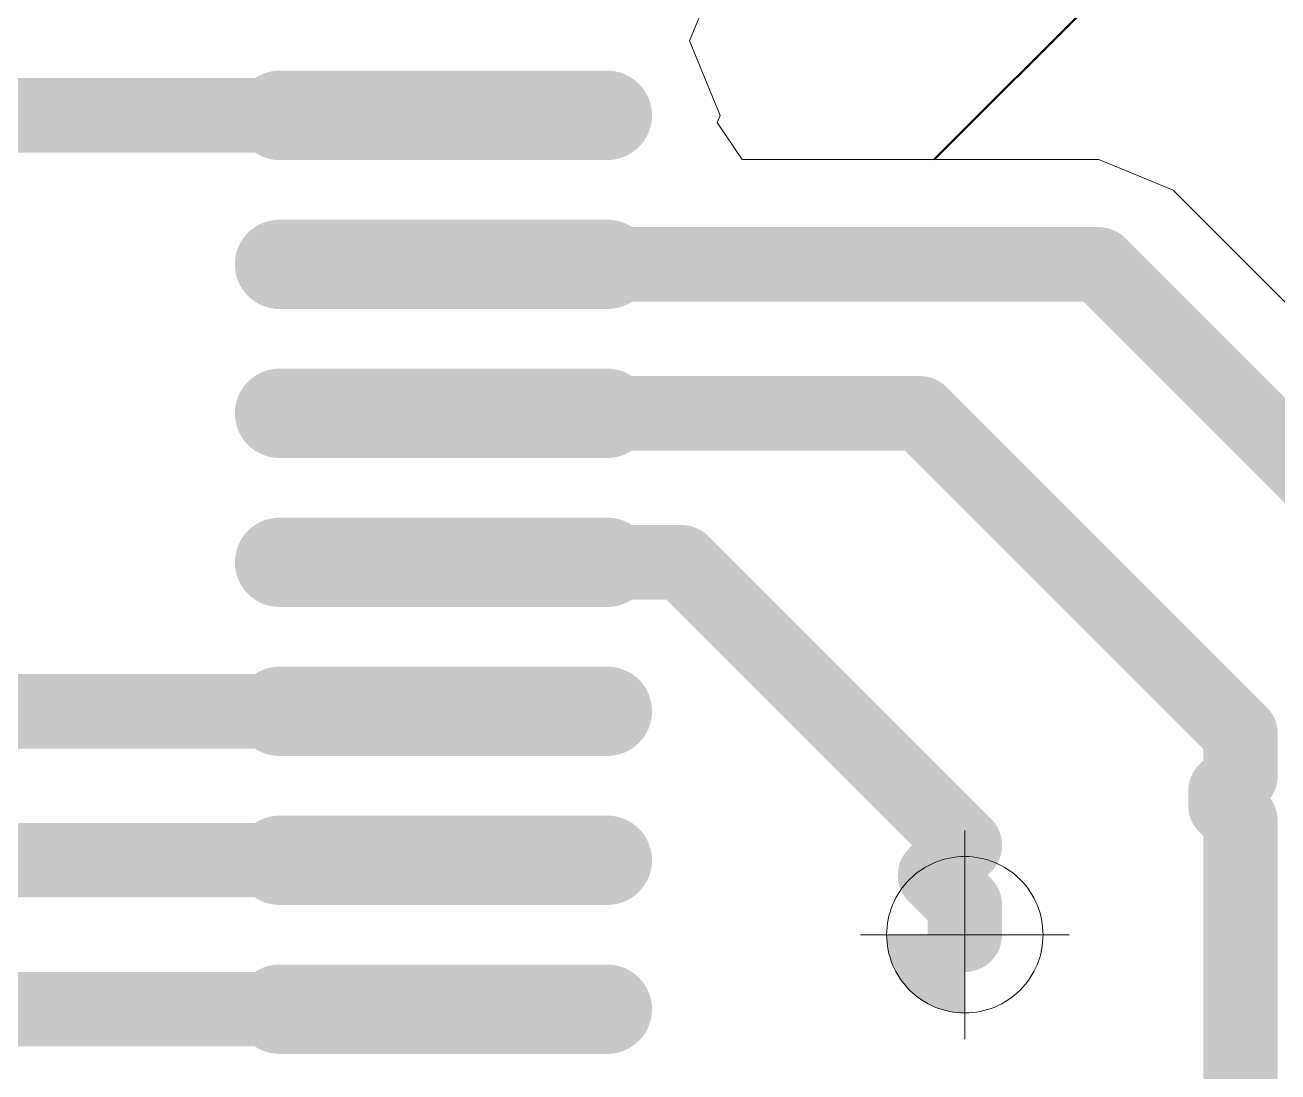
# Paper-space layout 'Layout1' of a CAD drawing. Header units: millimetres. Extents: x 0 to 841, y 0 to 594.
# Drawn here: x 194.05 to 202.46, y 452.94 to 459.97 of the extents above; entities that cross this region are included whole.
import ezdxf

# ---------------------------------------------------------------- set-up
doc = ezdxf.new("R2010")
doc.units = ezdxf.units.MM
doc.layers.get('0').update_dxf_attribs({"lineweight": 50})
for name, color, linetype in [('PDF _Геометрия', 7, 'Continuous'), ('PDF _Сплошная заливка', 7, 'Continuous'), ('TopLayer', 1, 'Continuous')]:
    doc.layers.add(name, color=color, linetype=linetype)

psp = doc.layouts.get("Layout1")

# ---------------------------------------------------------------- hatches: boundary and pattern name
h = psp.add_hatch()
h.set_pattern_fill('ANSI31', color=256, scale=2)
h.set_pattern_definition([(45, (-3061.267459578282, -2336.674674625523), (-4.490128060534577, 4.490128060534577), [])])
h.paths.add_polyline_path([(263.0122402513912, 501.6285116178269), (263.0122402513912, 502.5205088178268), (262.9042394513913, 502.5205088178268), (262.9042394513913, 503.0545082578269), (265.0122362513912, 503.0545082578269), (265.0122362513912, 503.5625082578267), (262.9042394513913, 503.5625082578267), (262.9042394513913, 504.0965076978268), (263.0122402513912, 504.0965076978268), (263.0122402513912, 504.8445580178268), (262.762233131391, 505.0116087378269), (261.7122377713908, 504.5766845378266), (260.4876529713911, 505.0839225378268), (260.3492382113909, 505.4180849378267), (260.099241251391, 505.4180849378267), (259.8467449313912, 504.8085052578267), (260.1557460913909, 504.0625072578268), (258.9558172869197, 504.0625072578268, -0.1097177035820696), (259.0122330113909, 503.8085072578269, -0.1097177035822812), (258.9558172869197, 503.5545072578266), (260.1557460913909, 503.5545072578266), (259.7194807713909, 502.5012606978266), (258.6662342113909, 502.064995377827), (258.6662342113909, 503.2649241822983, -0.2221091514610513), (258.1582342113911, 503.2649241822983), (258.1582342113911, 502.064995377827), (257.4122311313909, 502.3739965378268), (256.666233131391, 502.064995377827), (256.666233131391, 503.2649241822983, -0.2221091514610513), (256.1582331313912, 503.2649241822983), (256.1582331313912, 502.064995377827), (255.4122351313908, 502.3739965378268), (254.666237131391, 502.064995377827), (254.666237131391, 503.2649241822983, -0.2221091514610513), (254.1582371313912, 503.2649241822983), (254.1582371313912, 502.064995377827), (253.1049905713912, 502.5012606978266), (252.6687252513912, 503.5545072578266), (253.8686540558624, 503.5545072578266, -0.1097177035822812), (253.8122383313912, 503.8085072578269, -0.1097177035820696), (253.8686540558624, 504.0625072578268), (252.6687252513912, 504.0625072578268), (252.9777264113909, 504.8085052578267), (252.6687252513912, 505.554508337827), (253.8686540558624, 505.554508337827, -0.1097177035820696), (253.8122383313912, 505.8085083378269, -0.1097177035820696), (253.8686540558624, 506.0625083378268), (252.6687252513912, 506.0625083378268), (252.8971220513909, 506.6139118578267), (252.8687858113913, 506.6563196978268), (252.5866730913908, 506.6285371778267), (252.2368236513912, 505.7839211378268), (251.012238851391, 505.2766831378267), (250.219713131391, 505.6049578178267), (249.9202369713912, 505.6049578178267), (249.9202369713912, 505.5625093378267), (247.8122401713908, 505.5625093378267), (247.8122401713908, 505.0545093378269), (249.9202369713912, 505.0545093378269), (249.9202369713912, 504.5205098978267), (249.8122361713909, 504.5205098978267), (249.8122361713909, 502.6285096178267), (249.8122361713909, 500.6285085378267), (249.8122361713909, 499.628510537827), (247.8690955313909, 499.628510537827), (247.8122401713908, 499.6049596578268), (247.4122409713909, 499.6049596578268), (247.4122409713909, 496.8085060178269), (250.208689531391, 496.8085060178269), (250.208689531391, 497.2085102978267), (250.2322404113911, 497.2653656578268), (250.2322404113911, 499.2085062978267), (262.5922360113909, 499.2085062978267), (262.5922360113909, 497.2653656578268), (262.6157868913911, 497.2085102978267), (262.6157868913911, 496.8085060178269), (265.412240531391, 496.8085060178269), (265.412240531391, 499.6049596578268), (265.0122362513912, 499.6049596578268), (264.9553808913911, 499.628510537827), (263.0122402513912, 499.628510537827)])
h.paths.add_polyline_path([(263.0122402513912, 511.9885061378268), (264.9553808913911, 511.9885061378268), (265.0122362513912, 512.0120570178269), (265.412240531391, 512.0120570178269), (265.412240531391, 512.2962372978268), (265.2043720113911, 512.435129577827), (264.9582307713908, 512.3331739778268), (263.7336459713911, 512.8404119778265), (263.2264079713909, 514.0649967778268), (263.4482769713909, 514.600642137827), (263.3093846913912, 514.8085106578269), (262.6157868913911, 514.8085106578269), (262.6157868913911, 514.408506377827), (262.5922360113909, 514.351651017827), (262.5922360113909, 512.4085103778266), (258.7002397313909, 512.4085103778266), (258.7002397313909, 512.3005095778267), (258.1662352113913, 512.3005095778267), (258.1662352113913, 514.4085012978267), (257.658235211391, 514.4085012978267), (257.658235211391, 512.3005095778267), (257.6157867313909, 512.3005095778267), (257.6157867313909, 512.0010334178269), (257.944061411391, 511.2085076978269), (257.4368234113913, 509.9839228978267), (256.8319528913912, 509.7333772978268), (256.8319528913912, 509.4833803378269), (257.4122311313909, 509.243020137827), (258.1582342113911, 509.5520212978267), (258.1582342113911, 508.3520924933555, -0.2221091514610513), (258.6662342113909, 508.3520924933555), (258.6662342113909, 509.5520212978267), (259.7194807713909, 509.1157559778267), (260.1557460913909, 508.0625094178267), (258.9558172869197, 508.0625094178267, -0.1097177035820696), (259.0122330113909, 507.8085094178268, -0.1097177035820696), (258.9558172869197, 507.5545094178269), (260.1557460913909, 507.5545094178269), (259.904910931391, 506.9489378578269), (259.947400051391, 506.8820901378267), (260.2281106913911, 506.9065046178266), (260.4876529713911, 507.5330921378268), (261.7122377713908, 508.0403301378269), (262.7622382113909, 507.6054059378266), (262.7831017713911, 507.6073363378268), (263.0122402513912, 507.7724566578268), (263.0122402513912, 509.6285108578268)])
h.paths.add_polyline_path([(254.4804158113911, 511.2085076978269), (254.891372571391, 512.2006418578267), (254.7524752113909, 512.4085103778266), (250.2322404113911, 512.4085103778266), (250.2322404113911, 514.351651017827), (250.208689531391, 514.408506377827), (250.208689531391, 514.8085106578269), (247.4122409713909, 514.8085106578269), (247.4122409713909, 512.0120570178269), (247.8122401713908, 512.0120570178269), (247.8690955313909, 511.9885061378268), (249.8122361713909, 511.9885061378268), (249.8122361713909, 509.6285108578268), (249.8122361713909, 508.4682693378268), (250.0201046913912, 508.3293719778267), (251.012238851391, 508.740328737827), (252.2368236513912, 508.2330907378268), (252.3528000513911, 507.9530963778266), (252.6234014913912, 507.9530963778266), (253.1049905713912, 509.1157559778267), (254.1582371313912, 509.5520212978267), (254.1582371313912, 508.3520924933555, -0.2221091514610513), (254.666237131391, 508.3520924933555), (254.666237131391, 509.5520212978267), (255.4122351313908, 509.243020137827), (255.7925188513909, 509.4005407778268), (255.7925188513909, 509.6505377378267), (254.9876538113908, 509.9839228978267)])
h.paths.add_polyline_path([(203.958225771391, 381.5742686178269), (203.6412032913909, 382.3396366578268), (203.958225771391, 383.1050046978266), (204.7235938113909, 383.4220271778267), (206.2617720913909, 383.4220271778267), (206.2617720913909, 383.7972461378267), (204.7235938113909, 383.7972461378267), (203.958225771391, 384.1142686178268), (203.6412032913909, 384.8796366578267), (203.958225771391, 385.6450046978266), (204.7235938113909, 385.9620271778267), (206.2617720913909, 385.9620271778267), (206.2617720913909, 386.3372461378267), (204.7235938113909, 386.3372461378267), (203.958225771391, 386.6542686178268), (203.6412032913909, 387.4196366578267), (203.958225771391, 388.1850046978266), (204.7235938113909, 388.5020271778267), (206.2617720913909, 388.5020271778267), (206.2617720913909, 388.8772461378267), (204.7235938113909, 388.8772461378267), (203.958225771391, 389.1942686178268), (203.6412032913909, 389.9596366578266), (203.958225771391, 390.725004697827), (204.7235938113909, 391.0420271778266), (206.2617720913909, 391.0420271778266), (206.2617720913909, 391.4172461378266), (204.7235938113909, 391.4172461378266), (203.958225771391, 391.7342686178267), (203.6412032913909, 392.4996366578266), (203.958225771391, 393.265004697827), (204.7235938113909, 393.5820271778266), (206.2617720913909, 393.5820271778266), (206.2617720913909, 393.957246137827), (204.7235938113909, 393.957246137827), (203.958225771391, 394.2742686178267), (203.9326174913908, 394.3360871378268), (203.783590611391, 394.3360871378268), (203.2861062113911, 394.5421522578267), (202.6607480513912, 395.1675104178266), (202.4546829313908, 395.6649948178269), (202.4546829313908, 398.6649989778266), (196.5697162913912, 398.6649989778266), (196.5199881713911, 398.4149969378268), (196.6889642113911, 398.3450046978269), (197.0059866913912, 397.579636657827), (196.6889642113911, 396.8142686178267), (195.9235961713912, 396.497246137827), (194.2617706913911, 396.497246137827), (194.2617706913911, 396.2389281378269), (194.719590451391, 396.2389281378269), (194.719590451391, 395.0396366578266), (194.8117332872202, 395.0396366578266, -0.1699659462996923), (194.8654729495252, 395.102359279686, -0.7665071905786159), (195.098594011391, 395.0396366578266), (195.623596771391, 395.0396366578266, -0.2579331722844079), (195.7639682937056, 395.2936417378269), (195.2275904513913, 395.2936417378269), (195.2275904513913, 396.2389281378269), (195.9235961713912, 396.2389281378269), (196.7716208913912, 395.8876613778266), (197.0176757713912, 395.2936417378269), (196.0832240490763, 395.2936417378269, -0.2579331722844079), (196.2235955713909, 395.0396366578266, -0.2579162025869547), (196.0832402148581, 394.7856417378266), (197.0176808513911, 394.7856417378266), (196.7716208913912, 394.191611937827), (195.9235961713912, 393.8403451778267), (195.2275904513913, 393.8403451778267), (195.2275904513913, 394.7856417378266), (195.7639521279239, 394.7856417378266, -0.2579162025869743), (195.623596771391, 395.0396366578266), (195.098594011391, 395.0396366578266, -0.2673960152931364), (195.0363181532557, 394.931514075965, -0.7665071905690961), (194.8031970913912, 394.9942366978266), (194.719590451391, 394.9942366978266), (194.719590451391, 393.8403451778267), (194.2617706913911, 393.8403451778267), (194.2617706913911, 393.5820271778266), (195.9235961713912, 393.5820271778266), (196.6889642113911, 393.265004697827), (197.0059866913912, 392.4996366578266), (196.6889642113911, 391.7342686178267), (195.9235961713912, 391.4172461378266), (194.2617706913911, 391.4172461378266), (194.2617706913911, 391.0420271778266), (195.9235961713912, 391.0420271778266), (196.6889642113911, 390.725004697827), (197.0059866913912, 389.9596366578266), (196.6889642113911, 389.1942686178268), (195.9235961713912, 388.8772461378267), (194.2617706913911, 388.8772461378267), (194.2617706913911, 388.5020271778267), (195.9235961713912, 388.5020271778267), (196.6889642113911, 388.1850046978266), (197.0059866913912, 387.4196366578267), (196.6889642113911, 386.6542686178268), (195.9235961713912, 386.3372461378267), (194.2617706913911, 386.3372461378267), (194.2617706913911, 385.9620271778267), (195.9235961713912, 385.9620271778267), (196.6889642113911, 385.6450046978266), (197.0059866913912, 384.8796366578267), (196.6889642113911, 384.1142686178268), (195.9235961713912, 383.7972461378267), (194.2617706913911, 383.7972461378267), (194.2617706913911, 383.4220271778267), (195.9235961713912, 383.4220271778267), (196.6889642113911, 383.1050046978266), (197.0059866913912, 382.3396366578268), (196.6889642113911, 381.5742686178269), (195.9235961713912, 381.2572461378268), (194.2617706913911, 381.2572461378268), (194.2617706913911, 380.8820271778268), (195.9235961713912, 380.8820271778268), (196.6889642113911, 380.5650046978267), (197.0059866913912, 379.7996366578268), (196.6889642113911, 379.0342686178269), (196.4010247313909, 378.9150003778268), (196.4507528513909, 378.664998337827), (200.5235971313909, 378.664998337827), (200.5235971313909, 379.5746282178266, -0.4142135623725622), (200.3985986513912, 379.6996266978267, -1), (200.6485956113911, 379.6996266978267, -0.4142135623736279), (200.5235971313909, 379.5746282178266), (200.5235971313909, 378.664998337827), (204.1964371313911, 378.664998337827), (204.2461652513912, 378.9150003778268), (203.958225771391, 379.0342686178269), (203.6412032913909, 379.7996366578268), (203.958225771391, 380.5650046978267), (204.6994434913909, 380.8720246578268), (204.6994434913909, 381.2672486578267)])
h.paths.add_polyline_path([(200.577592451391, 383.1461272978268), (200.577592451391, 384.346056102298, -0.2221091514610513), (200.0695924513911, 384.346056102298), (200.0695924513911, 383.1461272978268), (199.0163458913912, 383.5823926178268), (198.5800805713911, 384.6356391778268), (199.7800093758624, 384.6356391778268, -0.1097177035820697), (199.7235936513912, 384.8896391778267, -0.1097177035820696), (199.7800093758624, 385.1436391778266), (198.5800805713911, 385.1436391778266), (198.8476594113909, 385.7896373778267), (198.5800805713911, 386.4356355778268), (199.7800093758624, 386.4356355778268, -0.1097177035820697), (199.7235936513912, 386.6896355778267, -0.1097177035820696), (199.7800093758624, 386.9436355778266), (198.5800805713911, 386.9436355778266), (198.8890817313909, 387.6896386578269), (198.5800805713911, 388.4356366578268), (199.7800093758624, 388.4356366578268, -0.1097177035820756), (199.7235936513912, 388.6896366578267, -0.1097177035822814), (199.7800093758624, 388.943636657827), (198.5800805713911, 388.943636657827), (198.8476594113909, 389.5896348578267), (198.5800805713911, 390.2356381378268), (199.7800093758624, 390.2356381378268, -0.1097177035820697), (199.7235936513912, 390.4896381378267, -0.1097177035822814), (199.7800093758624, 390.743638137827), (198.5800805713911, 390.743638137827), (198.8476594113909, 391.3896363378267), (198.5800805713911, 392.0356396178267), (199.7800093758624, 392.0356396178267, -0.1097177035820697), (199.7235936513912, 392.2896396178267, -0.1097177035822814), (199.7800093758624, 392.543639617827), (198.5800805713911, 392.543639617827), (199.0163458913912, 393.5968861778269), (200.0695924513911, 394.0331514978266), (200.0695924513911, 392.8332226933553, -0.2221091514610513), (200.577592451391, 392.8332226933553), (200.577592451391, 394.0331514978266), (201.6308390113909, 393.5968861778269), (202.067104331391, 392.543639617827), (200.8671755269197, 392.543639617827, -0.1097177035822814), (200.9235912513909, 392.2896396178267, -0.1097177035820696), (200.8671755269197, 392.0356396178267), (202.067104331391, 392.0356396178267), (201.7995254913913, 391.3896363378267), (202.067104331391, 390.743638137827), (200.8671755269197, 390.743638137827, -0.1097177035822814), (200.9235912513909, 390.4896381378267, -0.1097177035820696), (200.8671755269197, 390.2356381378268), (202.067104331391, 390.2356381378268), (201.7995254913913, 389.5896348578267), (202.067104331391, 388.943636657827), (200.8671755269197, 388.943636657827, -0.1097177035822747), (200.9235912513909, 388.6896366578267, -0.1097177035820696), (200.8671755269197, 388.4356366578268), (202.067104331391, 388.4356366578268), (201.7581031713912, 387.6896386578269), (202.067104331391, 386.9436355778266), (200.8671755269197, 386.9436355778266, -0.1097177035820697), (200.9235912513909, 386.6896355778267, -0.1097177035820696), (200.8671755269197, 386.4356355778268), (202.067104331391, 386.4356355778268), (201.7995254913913, 385.7896373778267), (202.067104331391, 385.1436391778266), (200.8671755269197, 385.1436391778266, -0.1097177035820697), (200.9235912513909, 384.8896391778267, -0.1097177035820696), (200.8671755269197, 384.6356391778268), (202.067104331391, 384.6356391778268), (201.6308390113909, 383.5823926178268)], flags=16)
h.paths.add_polyline_path([(199.973590611391, 384.8896391778267, -1), (200.6735942913911, 384.8896391778267, -1)], flags=0)
h.paths.add_polyline_path([(199.973590611391, 386.6896355778267, -1), (200.6735942913911, 386.6896355778267, -1)], flags=0)
h.paths.add_polyline_path([(199.973590611391, 388.6896366578267, -1), (200.6735942913911, 388.6896366578267, -1)], flags=0)
h.paths.add_polyline_path([(199.973590611391, 390.4896381378267, -1), (200.6735942913911, 390.4896381378267, -1)], flags=0)
h.paths.add_polyline_path([(199.973590611391, 392.2896396178267, -1), (200.6735942913911, 392.2896396178267, -1)], flags=0)
h = psp.add_hatch()
h.set_pattern_fill('ANSI31', color=256, scale=2)
h.set_pattern_definition([(45, (-3587.763020746232, -2906.775289378214), (-4.490128060534577, 4.490128060534577), [])])
h.paths.add_polyline_path([(234.1582212513908, 456.5968211378267), (235.4335922873124, 456.0685468578267), (237.536456811391, 456.0685468578267), (237.5648184513911, 456.1109902578269), (238.529784771391, 456.1109902578269), (238.558227691391, 456.1227707778266), (239.658225491391, 456.1227707778266), (239.658225491391, 456.3650004178266), (238.7082248513912, 456.3650004178266, -1), (238.4082305313909, 456.3650004178266, -1), (238.7082248513912, 456.3650004178266), (239.658225491391, 456.3650004178266), (239.658225491391, 456.607204657827), (238.558227691391, 456.607204657827), (238.5297746113911, 456.6189902578267), (237.788861691391, 456.6189902578267), (237.8526969713912, 456.7731022178268), (237.794784971391, 456.8597720978269), (237.5830099313912, 457.0399698578267), (236.3584302113909, 456.532731857827), (235.1338454113911, 457.0399698578267), (234.626607411391, 458.2645546578269), (235.1338454113911, 459.4891394578267), (235.6548806913911, 459.7049581778269), (235.6548806913911, 462.4645005378266), (235.6546724113909, 462.4650034578267), (235.8607375313909, 462.962487857827), (236.5538019313913, 463.6555522578269), (236.4511402113912, 463.9771568978267), (235.3338450113911, 464.4399550578269), (234.8266070113909, 465.6645398578266), (235.0546736113911, 466.2151407378269), (235.0546736113911, 467.1432313378268), (235.012225131391, 467.171592977827), (235.012225131391, 468.1365592978268), (235.0004395313908, 468.1650123778268), (235.0004395313908, 469.2650101778268), (234.8832236109779, 469.2650101778268, -0.2743522882602384), (234.818133051891, 469.1552928573374, -0.1668232384699154), (234.7582251313911, 469.100550633048), (234.7582251313911, 468.314999377827, -0.414213562373095), (234.9082222913912, 468.1650022178269, -1), (234.608227971391, 468.1650022178269, -0.414213562373095), (234.7582251313911, 468.314999377827), (234.7582251313911, 469.100550633048, -0.68062870603703), (234.5937801602277, 469.2650101778268), (234.5160107313909, 469.2650101778268), (234.5160107313909, 468.1650123778268), (234.5042251313912, 468.1365592978268), (234.5042251313912, 467.171592977827), (234.4617766513911, 467.1432313378268), (234.4617766513911, 466.4650056178266), (234.2688026913911, 465.9991289778268), (234.4900468513911, 465.4650025378269), (233.9828088513909, 464.2404177378266), (232.7582240513912, 463.733179737827), (231.7672074913912, 464.1436691378267), (231.490042691391, 464.0649951778269), (230.9828046913913, 462.840415457827), (229.758219891391, 462.3331774578269), (228.5336350913913, 462.840415457827), (228.2620024113912, 463.4961977378266), (227.9372837313908, 463.4961977378266), (227.5828064113912, 462.6404158578266), (226.3582216113909, 462.1331778578269), (225.1336368113912, 462.6404158578266), (224.626398811391, 463.8650006578268), (225.1336368113912, 465.0895854578266), (226.3582216113909, 465.5968234578268), (226.816579851391, 465.4069635378269), (227.0546743713912, 465.5975549778268), (227.0546743713912, 467.1432313378268), (227.0122157313913, 467.1716031378269), (227.0122157313913, 468.1365592978268), (227.0004301313911, 468.1650123778268), (227.0004301313911, 469.2650101778268), (226.7582258913912, 469.2650101778268), (226.7582258913912, 468.3149993778266, -0.4142135623726511), (226.9082230513909, 468.1650022178269, -1), (226.6082287313911, 468.1650022178269, -0.4142135623735391), (226.7582258913912, 468.3149993778266), (226.7582258913912, 469.2650101778268), (226.5159962513912, 469.2650101778268), (226.5159962513912, 468.1650123778268), (226.504215731391, 468.1365694578267), (226.504215731391, 467.3956412978268), (226.117110647921, 467.5559844174791), (225.7582228113911, 467.4073303778268), (225.5219367713912, 467.505201657827), (225.4617743313911, 467.4649985378269), (225.2557092113911, 466.967519217827), (223.8557069313911, 465.5675169378269), (223.4069905313909, 465.3816549778267), (223.1828050513909, 464.840416537827), (221.9582202513911, 464.3331785378268), (220.7336354513909, 464.840416537827), (220.2263974513912, 466.0650013378267), (220.6676005313911, 467.1301655778266), (220.5469302113911, 467.4948486178268), (220.2582236513913, 467.6144318178267), (219.7582246513912, 467.4073303778268), (219.2582256513911, 467.6144318178267), (218.7582266513909, 467.4073303778268), (218.2582225713909, 467.6144368978266), (217.7582235713912, 467.4073303778268), (217.2582245713911, 467.6144318178267), (216.758225571391, 467.4073303778268), (216.711210171391, 467.426802017827), (216.4617720113911, 467.2601322978267), (216.4617720113911, 465.1054045778269), (216.9828072913911, 464.8895858578267), (217.4900452913912, 463.6650010578269), (216.9828072913911, 462.4404162578267), (215.7582224913908, 461.933178257827), (214.533637691391, 462.4404162578267), (214.0263996913909, 463.6650010578269), (214.533637691391, 464.8895858578267), (215.054672971391, 465.1054045778269), (215.054672971391, 467.1432313378268), (215.012224491391, 467.171592977827), (215.012224491391, 468.1365592978268), (215.0004388913912, 468.1650123778268), (215.0004388913912, 469.2650101778268), (214.758224491391, 469.2650101778268), (214.758224491391, 468.314999377827, -0.414213562373095), (214.9082216513912, 468.1650022178269, -1), (214.6082273313909, 468.1650022178269, -0.414213562373095), (214.758224491391, 468.314999377827), (214.758224491391, 469.2650101778268), (214.5042244913911, 469.2650101778268), (214.5042244913911, 467.3956362178269), (214.2582254913909, 467.4975308578269), (214.012206171391, 467.395631137827), (214.012206171391, 469.2650101778268), (213.7582264913913, 469.2650101778268), (213.7582264913913, 468.3149993778266, -0.4142135623726511), (213.9082236513909, 468.1650022178269, -1), (213.6082293313912, 468.1650022178269, -0.4142135623735391), (213.7582264913913, 468.3149993778266), (213.7582264913913, 469.2650101778268), (213.5159866913909, 469.2650101778268), (213.5159866913909, 468.1650123778268), (213.5042061713912, 468.1365694578267), (213.5042061713912, 467.3956463778268), (213.1171111823887, 467.5559843903347), (212.7582234113911, 467.4073303778268), (212.3993383656989, 467.5559832614931), (212.0122152513909, 467.3956362178269), (212.0122152513909, 468.1365592978268), (212.0004296513912, 468.1650123778268), (212.0004296513912, 469.2650101778268), (211.7582254113909, 469.2650101778268), (211.7582254113909, 468.3149993778266, -0.4142135623735391), (211.908222571391, 468.1650022178269, -1), (211.6082282513912, 468.1650022178269, -0.4142135623726511), (211.7582254113909, 468.3149993778266), (211.7582254113909, 469.2650101778268), (211.5159957713909, 469.2650101778268), (211.5159957713909, 468.1650123778268), (211.5042152513911, 468.1365694578267), (211.5042152513911, 467.3956412978268), (211.1171101679211, 467.5559844174791), (210.7582223313912, 467.4073303778268), (210.258223331391, 467.6144318178267), (209.7582243313909, 467.4073303778268), (209.2582253313913, 467.6144318178267), (208.7582263313911, 467.4073303778268), (208.4798524913908, 467.5226362178269), (208.3750622513912, 467.4674013778267), (208.3193041713912, 467.0988930978269), (208.9543549713912, 466.4638422978269), (209.7582294113909, 466.796815977827), (210.9828142113911, 466.2895779778269), (211.4900522113912, 465.0649931778266), (210.9828142113911, 463.8404083778269), (209.7582294113909, 463.3331703778267), (208.5336446113911, 463.8404083778269), (208.0264066113909, 465.0649931778266), (208.1250703713908, 465.303189297827), (206.2607408513909, 467.1675188178269), (206.1023616913913, 467.5498751778268), (205.758227251391, 467.4073303778268), (205.2582282513908, 467.6144368978266), (204.7582241713912, 467.4073303778268), (204.2582251713911, 467.6144318178267), (203.758226171391, 467.4073303778268), (203.258222091391, 467.6144368978266), (202.7582230913908, 467.4073303778268), (202.7112127713913, 467.426802017827), (202.4617746113909, 467.2601322978267), (202.4617746113909, 466.4096945778269), (202.761774011391, 466.3012416578267), (203.958220691391, 466.7968210578269), (205.1828054913913, 466.2895830578268), (205.690043491391, 465.0649982578266), (205.1828054913913, 463.8404134578268), (203.958220691391, 463.3331754578267), (202.7336358913913, 463.8404134578268), (202.517817171391, 464.3614487378268), (202.3582238913909, 464.3614487378268), (201.8607394913911, 464.5675138578267), (201.2607406913912, 465.1675126578266), (201.0546755713913, 465.6649970578269), (201.0546755713913, 467.1432313378268), (201.0122372513911, 467.1715878978266), (201.0122372513911, 468.1365592978268), (201.0004516513909, 468.1650123778268), (201.0004516513909, 469.2650101778268), (200.8832255709781, 469.2650101778268, -0.4142373692124234), (200.7582270913913, 469.1400015378313), (200.7582270913913, 468.3149993778266, -0.4142135623726511), (200.9082242513909, 468.1650022178269, -0.4142135623726511), (200.7582270913913, 468.0150050578272), (200.7582270913913, 467.7900016978269, -0.4142135623725622), (200.883225571391, 467.6650032178268, -0.6681786379190389), (200.6698398185454, 467.5766159449809), (200.5042372513913, 467.4110133778272), (200.5042372513913, 467.3956362178269), (200.4933638659077, 467.4001399923432), (200.4466100842374, 467.3533862106729, -0.198912367379513), (200.4832212913911, 467.2649989378269, -1), (200.2332243313908, 467.2649989378269), (199.5927333758614, 467.2649989378269), (199.4654686913909, 466.9577554578268), (198.412222131391, 466.5214901378267), (198.412222131391, 467.721418942298, -0.2221091514610513), (197.9042221313912, 467.721418942298), (197.9042221313912, 466.5214901378267), (196.8509755713912, 466.9577554578268), (196.4147102513912, 468.0110020178267), (197.6146390558624, 468.0110020178267, -0.1097177035820695), (197.5582233313912, 468.2650020178266, -0.1097177035820695), (197.6146390558624, 468.5190020178266), (196.4147102513912, 468.5190020178266), (196.8509755713912, 469.5722485778269), (197.9042221313912, 470.008513897827), (197.9042221313912, 468.8085850933553, -0.2221091514610513), (198.412222131391, 468.8085850933553), (198.412222131391, 470.008513897827), (199.4654686913909, 469.5722485778269), (199.5894206913913, 469.2729959378266), (199.8836542913909, 469.331522617827), (199.8836542913909, 470.3649978178269), (200.0493384913912, 470.7649970178268), (199.8488816913909, 471.0650014978269), (194.9582234513909, 471.0650014978269), (194.9582234513909, 466.028481217827), (195.2582228513911, 465.915562977827), (195.7582269313912, 466.1226694978268), (197.9582225313911, 466.1226694978268), (198.0888852113912, 466.068547177827), (198.8582207313912, 466.068547177827), (199.355705131391, 465.8624820578266), (200.6074272913911, 464.6107598978269), (201.3828080113913, 464.2895870578268), (201.890046011391, 463.065002257827), (201.3828080113913, 461.8404174578268), (200.158223211391, 461.3331794578266), (198.9336434913912, 461.8404174578268), (198.643605971391, 461.7566736578269), (198.5880815713913, 461.6735750178268), (198.7158943713912, 461.3650005778268), (198.5087878513909, 460.8650015778267), (198.7158943713912, 460.3649974978266), (198.5087929313909, 459.8649984978269), (198.7158943713912, 459.3649994978268), (198.6964227313911, 459.3179891778268), (198.8630924513909, 459.0685510178268), (201.258221011391, 459.0685510178268), (201.7557054113909, 458.8624858978269), (204.6557046913908, 455.9624866178269), (204.8418206513911, 455.513160617827), (205.382383451391, 455.2892545378268), (205.8896214513911, 454.064669737827), (205.382383451391, 452.8400849378268), (204.9813784113912, 452.6739841778267), (205.0272050913909, 452.368249457827), (206.1828136513909, 451.8895813778267), (206.6900516513911, 450.664996577827), (206.1828136513909, 449.4404117778267), (204.9582288513911, 448.9331737778266), (203.7336440513909, 449.4404117778267), (203.5178253313911, 449.9614470578267), (202.9582277713912, 449.9614470578267), (202.4607433713909, 450.1675121778267), (201.516808251391, 451.111447297827), (200.9248968113911, 451.111447297827), (200.924099251391, 451.111117097827), (199.5908583313912, 451.111117097827), (199.1099601313913, 451.3103089778269), (199.0768385313909, 451.3119650578269), (199.0089840606656, 451.2905608524025, -0.2883065670539808), (199.0798357313911, 451.1778987778266, -1), (198.8298387713912, 451.1778987778266, -0.1286150623935387), (198.8458464321611, 451.239100259229), (198.8023351531106, 451.2253749387733, 1.216577203310639), (199.0429650913911, 451.1778987778266, 0.255534293557369), (198.9854275814137, 451.2831301302172), (198.8458464321611, 451.239100259229, 0.1286150623935387), (198.8298387713912, 451.1778987778266, 1), (199.0798357313911, 451.1778987778266, 0.2883065670539808), (199.0089840606656, 451.2905608524025), (198.9854275814137, 451.2831301302172, -0.255534293557369), (199.0429650913911, 451.1778987778266, -1.208233617617524), (198.8017042153892, 451.2238082025474), (198.6866640513913, 450.9445743778269), (199.0055610513909, 450.8124842178267), (199.4374677313913, 450.3805775378269), (199.9585030113913, 450.5963962578267), (201.183087811391, 450.089158257827), (201.6903258113912, 448.8645734578267), (201.183087811391, 447.639988657827), (201.0806800913911, 447.597570657827), (201.0806800913911, 447.2975712578268), (201.5828076113912, 447.089585897827), (202.0900456113909, 445.8650010978267), (201.5828076113912, 444.640416297827), (200.358222811391, 444.1331782978268), (199.837187531391, 444.3489970178266), (199.355705131391, 443.8675146178266), (198.8582258113911, 443.6614494978267), (198.829854011391, 443.6189908578267), (197.986685771391, 443.6189908578267), (197.958232691391, 443.607205257827), (196.858234891391, 443.607205257827), (196.858234891391, 443.3650010178267), (197.808225371391, 443.3650010178267, -1), (198.1082196913912, 443.3650010178267, -1), (197.808225371391, 443.3650010178267), (196.858234891391, 443.3650010178267), (196.858234891391, 443.1227713778267), (197.958232691391, 443.1227713778267), (197.9866756113911, 443.1109908578269), (198.7275834513912, 443.1109908578269), (198.567240331739, 442.7238857743578), (198.7158943713912, 442.364997937827), (198.617144251391, 442.1265833778266), (198.6215282913909, 442.1200250978268), (198.9336434913912, 442.0895908178268), (200.158223211391, 442.596823737827), (201.3828080113913, 442.0895857378268), (201.890046011391, 440.8650009378266), (201.5382560113912, 440.015696057827), (201.7678669313909, 439.7860851378268), (202.7584974113911, 440.1964170578267), (203.9830822113909, 439.689179057827), (204.490320211391, 438.4645942578268), (203.9830822113909, 437.240009457827), (202.7584974113911, 436.7327714578269), (202.661245891391, 436.7730558578269), (200.7557074113911, 434.867517377827), (200.2582230113912, 434.661452257827), (198.9799934113912, 434.661452257827), (198.9516165313912, 434.6189885378267), (197.9866756113911, 434.6189885378267), (197.958232691391, 434.6072080178269), (196.858234891391, 434.6072080178269), (196.858234891391, 434.3649986978266), (197.808225371391, 434.3649986978266, -1), (198.1082196913912, 434.3649986978266, -1), (197.808225371391, 434.3649986978266), (196.858234891391, 434.3649986978266), (196.858234891391, 434.1227741378266), (197.958232691391, 434.1227741378266), (197.986685771391, 434.1109885378269), (198.7275834513912, 434.1109885378269), (198.5672413838302, 433.7238859943473), (198.7158943713912, 433.3650006978269), (198.5087878513909, 432.8649966178268), (198.6366057313912, 432.5564221778268), (198.847938811391, 432.5088733778266), (198.9808976513909, 432.5091629378267), (200.158223211391, 432.9968226178266), (201.3828080113913, 432.4895846178269), (201.890046011391, 431.2649998178267), (201.4617766113911, 430.2310623378266), (201.4617766113911, 428.5867679378266), (201.5042149313908, 428.5584113778268), (201.5042149313908, 427.5934501378269), (201.516000531391, 427.564997057827), (201.516000531391, 426.464999257827), (201.7582250913911, 426.464999257827), (201.7582250913911, 427.4149998978269, -0.414213562373095), (201.608227931391, 427.564997057827, -1), (201.9082222513912, 427.564997057827, -0.414213562373095), (201.7582250913911, 427.4149998978269), (201.7582250913911, 426.464999257827), (202.0004293313909, 426.464999257827), (202.0004293313909, 427.564997057827), (202.0122149313911, 427.5934501378269), (202.0122149313911, 428.558396137827), (202.054673571391, 428.5867679378266), (202.054673571391, 429.2650038178267), (202.1062203313909, 429.3894485778269), (201.8263986913912, 430.065002217827), (202.3336366913909, 431.2895870178268), (203.5582214913911, 431.7968250178269), (204.6579957713911, 431.341286177827), (205.1336361713911, 432.4895846178269), (206.3582209713909, 432.9968226178266), (207.5828057713911, 432.4895846178269), (208.0900437713913, 431.2649998178267), (207.5828057713911, 430.0404150178269), (207.041567331391, 429.816229537827), (206.8557053713912, 429.3675131378268), (206.044231251391, 428.5560390178266), (206.099369571391, 428.2449753778269), (206.314543131391, 428.1388948178269), (206.7582252513912, 428.3226688978266), (207.2582242513909, 428.1155674578267), (207.758223251391, 428.3226688978266), (208.2582222513911, 428.1155623778268), (208.7582263313911, 428.3226688978266), (209.2582253313913, 428.1155674578267), (209.7582243313909, 428.3226688978266), (210.258223331391, 428.1155674578267), (210.7582223313912, 428.3226688978266), (211.2582264113912, 428.1155623778268), (211.7582254113909, 428.3226688978266), (212.258224411391, 428.1155674578267), (212.7582234113911, 428.3226688978266), (213.2582224113912, 428.1155623778268), (213.7582264913913, 428.3226688978266), (214.2582254913909, 428.1155674578267), (214.758224491391, 428.3226688978266), (214.9861488513911, 428.2282621778268), (215.374906011391, 428.3908526578266), (215.4226427713911, 428.5083886178268), (215.0264027713911, 429.4649932578268), (215.5336407713912, 430.6895780578266), (216.758225571391, 431.1968160578267), (217.9828103713912, 430.6895780578266), (218.4900483713909, 429.4649932578268), (218.0938083713909, 428.5083835378268), (218.0981111313909, 428.4711318978266), (218.3137672913913, 428.2554706578267), (218.5042469713912, 428.3343681378269), (218.5042469713912, 427.5934399778266), (218.516027491391, 427.564997057827), (218.516027491391, 426.464999257827), (218.7582266513909, 426.464999257827), (218.7582266513909, 427.4149998978269, -0.414213562373095), (218.6082294913908, 427.564997057827, -1), (218.9082238113911, 427.564997057827, -0.414213562373095), (218.7582266513909, 427.4149998978269), (218.7582266513909, 426.464999257827), (219.0004613713909, 426.464999257827), (219.0004613713909, 427.564997057827), (219.0122469713911, 427.5934501378269), (219.0122469713911, 428.3343528978266), (219.3993394203962, 428.1740159374071), (219.7582246513912, 428.3226688978266), (220.2582236513913, 428.1155674578267), (220.758222651391, 428.3226688978266), (221.258226731391, 428.1155623778268), (221.7582257313911, 428.3226688978266), (222.2582247313912, 428.1155674578267), (222.7582237313909, 428.3226688978266), (223.258222731391, 428.1155623778268), (223.6789381713911, 428.2898266978268), (223.714452451391, 428.5998336978269), (223.1336306513908, 428.8404174178268), (222.6263926513911, 430.065002217827), (223.1336306513908, 431.2895870178268), (224.3582154513911, 431.7968250178269), (225.5828002513908, 431.2895870178268), (226.090038251391, 430.065002217827), (225.8742195313912, 429.543966937827), (226.2557072113909, 429.1624792578268), (226.4617723313909, 428.664994857827), (226.4617723313909, 428.5867679378266), (226.504215731391, 428.5584062978269), (226.504215731391, 427.5934399778266), (226.5159962513912, 427.564997057827), (226.5159962513912, 426.464999257827), (226.7582258913912, 426.464999257827), (226.7582258913912, 427.4149998978269, -0.4142135623735391), (226.6082287313911, 427.564997057827, -1), (226.9082230513909, 427.564997057827, -0.4142135623726511), (226.7582258913912, 427.4149998978269), (226.7582258913912, 426.464999257827), (227.0004301313911, 426.464999257827), (227.0004301313911, 427.564997057827), (227.0122157313913, 427.5934501378269), (227.0122157313913, 428.334363057827), (227.3993388456988, 428.1740160141603), (227.758223891391, 428.3226688978266), (227.8102888113913, 428.3011042978269), (228.0546774513909, 428.4644008978266), (228.2607425713909, 428.961880217827), (228.4424389313913, 429.1435765778269), (228.226620211391, 429.6646118578269), (228.7338582113912, 430.8891966578267), (229.2702960513911, 431.1113958578267), (229.4257440513911, 431.5005035378267), (229.0264001713908, 432.4646113378267), (229.533638171391, 433.6891961378269), (230.7582229713912, 434.1964341378266), (231.982807771391, 433.6891961378269), (232.2911739313909, 432.9447322978267), (232.5911682513911, 432.9447322978267), (232.7338502113912, 433.2891918578266), (233.958435011391, 433.7964298578268), (234.479470291391, 433.580611137827), (234.7613442513912, 433.8624850978267), (235.258828651391, 434.0685502178267), (237.536456811391, 434.0685502178267), (237.5648184513911, 434.1109936178268), (238.529779691391, 434.1109936178268), (238.558232771391, 434.122779217827), (239.658230571391, 434.122779217827), (239.658230571391, 434.3649986978266), (238.7082248513912, 434.3649986978266, -1), (238.4082305313909, 434.3649986978266, -1), (238.7082248513912, 434.3649986978266), (239.658230571391, 434.3649986978266), (239.658230571391, 434.6072130978268), (238.558232771391, 434.6072130978268), (238.5297898513909, 434.6189936178266), (237.788861691391, 434.6189936178266), (237.9492098526607, 435.0061140339608), (237.800555851391, 435.3650017778268), (238.0076572913908, 435.8650007778269), (237.800555851391, 436.3649997778266), (237.9381578113912, 436.6972012978267), (237.7085468913911, 436.9268122178269), (236.7582211313911, 436.5331782578269), (235.5336363313909, 437.0404162578266), (235.0263983313912, 438.2650010578268), (235.5336363313909, 439.489585857827), (235.6412561313909, 439.5341628578267), (235.6412561313909, 439.8341622578268), (235.5607381313912, 439.8675124578267), (234.4607352513908, 440.9675153378266), (234.2546701313909, 441.4649997378269), (234.2546701313909, 441.6245980978269), (233.7336348513909, 441.8404168178267), (233.2263968513912, 443.065001617827), (233.7336348513909, 444.2895864178267), (234.9582196513911, 444.7968244178269), (236.1828044513909, 444.2895864178267), (236.690042451391, 443.065001617827), (236.1828044513909, 441.8404168178267), (236.0044202513909, 441.7665282178268), (235.945893571391, 441.4722946178267), (236.3496418113909, 441.0685463778268), (237.536456811391, 441.0685463778268), (237.5648184513911, 441.1109897778269), (238.529784771391, 441.1109897778269), (238.558227691391, 441.1227702978267), (239.658225491391, 441.1227702978267), (239.658225491391, 441.3649999378267), (238.7082248513912, 441.3649999378267, -1), (238.4082305313909, 441.3649999378267, -1), (238.7082248513912, 441.3649999378267), (239.658225491391, 441.3649999378267), (239.658225491391, 441.6072041778266), (238.558227691391, 441.6072041778266), (238.5297746113911, 441.6189897778268), (237.788861691391, 441.6189897778268), (237.9492087350573, 442.0061128921338), (237.800555851391, 442.364997937827), (238.0076623713912, 442.8649969378266), (237.800555851391, 443.3650010178267), (238.0076572913908, 443.8650000178268), (237.800555851391, 444.3649990178269), (238.0076572913908, 444.8649980178266), (237.800555851391, 445.3649970178267), (238.0076623713912, 445.8650010978267), (237.800555851391, 446.3650000978269), (238.0076572913908, 446.864999097827), (237.800555851391, 447.3649980978266), (238.0076623713912, 447.8649970978267), (237.800555851391, 448.3650011778268), (237.8200274913911, 448.4120114978268), (237.6533577713913, 448.6614496578268), (237.3496398113912, 448.6614496578268), (236.6742284113911, 447.9860382578267), (236.8900471313909, 447.4650029778268), (236.3828091313912, 446.240418177827), (235.158224331391, 445.7331801778269), (233.9336395313912, 446.240418177827), (233.4264015313911, 447.4650029778268), (233.9336395313912, 448.689587777827), (235.158224331391, 449.1968257778267), (235.679259611391, 448.9810070578269), (236.560736131391, 449.8624835778269), (237.0582205313913, 450.0685486978268), (237.536456811391, 450.0685486978268), (237.5648184513911, 450.110992097827), (238.529779691391, 450.110992097827), (238.558232771391, 450.1227776978267), (239.658230571391, 450.1227776978267), (239.658230571391, 450.3649971778268), (238.7082248513912, 450.3649971778268, -1), (238.4082305313909, 450.3649971778268, -1), (238.7082248513912, 450.3649971778268), (239.658230571391, 450.3649971778268), (239.658230571391, 450.607211577827), (238.558232771391, 450.607211577827), (238.5297898513909, 450.6189920978268), (237.788861691391, 450.6189920978268), (237.9492098526607, 451.0061125139605), (237.800555851391, 451.365000257827), (238.0076572913908, 451.8649992578266), (237.800555851391, 452.3649982578268), (237.9843350113911, 452.8086803778269), (237.8782493713911, 453.023853937827), (237.567185731391, 453.0789922578269), (236.5913837713911, 452.103190297827), (236.690042451391, 451.8649992578266), (236.1828044513909, 450.6404144578269), (234.9582196513911, 450.1331764578267), (233.7336348513909, 450.6404144578269), (233.2263968513912, 451.8649992578266), (233.6964187713911, 452.999739177827), (233.6116488113912, 453.3595708178268), (232.9336364513911, 453.6404135378266), (232.4263984513909, 454.8649983378268), (232.9336364513911, 456.0895831378266)])
h.paths.add_polyline_path([(211.750976251391, 454.0722490978269), (212.8042228113909, 454.508514417827), (212.8042228113909, 453.3085856133557, -0.2221091514611779), (213.3122228113912, 453.3085856133557), (213.3122228113912, 454.508514417827), (214.058220811391, 454.1995132578268), (214.8042238913908, 454.508514417827), (214.8042238913908, 453.3085856133557, -0.2221091514611779), (215.3122238913911, 453.3085856133557), (215.3122238913911, 454.508514417827), (216.058221891391, 454.1995132578268), (216.8042198913909, 454.508514417827), (216.8042198913909, 453.3085856133557, -0.2221091514611779), (217.3122198913911, 453.3085856133557), (217.3122198913911, 454.508514417827), (218.0582229713909, 454.1995132578268), (218.8042209713913, 454.508514417827), (218.8042209713913, 453.3085856133553, -0.2221091514610513), (219.3122209713911, 453.3085856133553), (219.3122209713911, 454.508514417827), (220.0582189713909, 454.1995132578268), (220.8042220513912, 454.508514417827), (220.8042220513912, 453.3085856133553, -0.2221091514610513), (221.312222051391, 453.3085856133553), (221.312222051391, 454.508514417827), (222.0582251313908, 454.1995132578268), (222.8042231313912, 454.508514417827), (222.8042231313912, 453.3085856133553, -0.2221091514610513), (223.312223131391, 453.3085856133553), (223.312223131391, 454.508514417827), (224.3654696913909, 454.0722490978269), (224.801735011391, 453.019002537827), (223.6018062069197, 453.019002537827, -0.1097177035822814), (223.6582219313909, 452.7650025378266, -0.1097177035820696), (223.6018062069197, 452.5110025378267), (224.801735011391, 452.5110025378267), (224.4927338513912, 451.7650045378268), (224.801735011391, 451.019001457827), (223.6018062069197, 451.019001457827, -0.1097177035822814), (223.6582219313909, 450.7650014578267, -0.1097177035820696), (223.6018062069197, 450.5110014578268), (224.801735011391, 450.5110014578268), (224.4927338513912, 449.7649983778269), (224.801735011391, 449.0190003778266), (223.6018062069197, 449.0190003778266, -0.1097177035820697), (223.6582219313909, 448.7650003778267, -0.1097177035820696), (223.6018062069197, 448.5110003778268), (224.801735011391, 448.5110003778268), (224.4927338513912, 447.7650023778269), (224.801735011391, 447.0189992978267), (223.6018062069197, 447.0189992978267, -0.1097177035820697), (223.6582219313909, 446.7649992978268, -0.1097177035820696), (223.6018062069197, 446.5109992978269), (224.801735011391, 446.5109992978269), (224.4927338513912, 445.765001297827), (224.801735011391, 445.0190032978267), (223.6018062069197, 445.0190032978267, -0.1097177035820697), (223.6582219313909, 444.7650032978268, -0.1097177035820696), (223.6018062069197, 444.5110032978268), (224.801735011391, 444.5110032978268), (224.4927338513912, 443.7650002178266), (224.801735011391, 443.0190022178267), (223.6018062069197, 443.0190022178267, -0.1097177035820697), (223.6582219313909, 442.7650022178268, -0.1097177035820696), (223.6018062069197, 442.5110022178269), (224.801735011391, 442.5110022178269), (224.3654696913909, 441.457755657827), (223.312223131391, 441.0214903378269), (223.312223131391, 442.2214191422981, -0.2221091514610513), (222.8042231313912, 442.2214191422981), (222.8042231313912, 441.0214903378269), (222.0582251313908, 441.3304914978266), (221.312222051391, 441.0214903378269), (221.312222051391, 442.2214191422981, -0.2221091514610513), (220.8042220513912, 442.2214191422981), (220.8042220513912, 441.0214903378269), (220.0582189713909, 441.3304914978266), (219.3122209713911, 441.0214903378269), (219.3122209713911, 442.2214191422981, -0.2221091514610513), (218.8042209713913, 442.2214191422981), (218.8042209713913, 441.0214903378269), (218.0582229713909, 441.3304914978266), (217.3122198913911, 441.0214903378269), (217.3122198913911, 442.2214191422977, -0.2221091514611779), (216.8042198913909, 442.2214191422977), (216.8042198913909, 441.0214903378269), (216.058221891391, 441.3304914978266), (215.3122238913911, 441.0214903378269), (215.3122238913911, 442.2214191422977, -0.2221091514611779), (214.8042238913908, 442.2214191422977), (214.8042238913908, 441.0214903378269), (214.058220811391, 441.3304914978266), (213.3122228113912, 441.0214903378269), (213.3122228113912, 442.2214191422977, -0.2221091514611779), (212.8042228113909, 442.2214191422977), (212.8042228113909, 441.0214903378269), (211.750976251391, 441.457755657827), (211.3147109313909, 442.5110022178269), (212.5146397358621, 442.5110022178269, -0.1097177035820247), (212.4582240113909, 442.7650022178268, -0.1097177035820247), (212.5146397358621, 443.0190022178267), (211.3147109313909, 443.0190022178267), (211.6237120913911, 443.7650002178266), (211.3147109313909, 444.5110032978268), (212.5146397358621, 444.5110032978268, -0.1097177035820247), (212.4582240113909, 444.7650032978268, -0.1097177035820247), (212.5146397358621, 445.0190032978267), (211.3147109313909, 445.0190032978267), (211.6237120913911, 445.765001297827), (211.3147109313909, 446.5109992978269), (212.5146397358621, 446.5109992978269, -0.1097177035820247), (212.4582240113909, 446.7649992978268, -0.1097177035820247), (212.5146397358621, 447.0189992978267), (211.3147109313909, 447.0189992978267), (211.6237120913911, 447.7650023778269), (211.3147109313909, 448.5110003778268), (212.5146397358621, 448.5110003778268, -0.1097177035820247), (212.4582240113909, 448.7650003778267, -0.1097177035820247), (212.5146397358621, 449.0190003778266), (211.3147109313909, 449.0190003778266), (211.6237120913911, 449.7649983778269), (211.3147109313909, 450.5110014578268), (212.5146397358621, 450.5110014578268, -0.1097177035820247), (212.4582240113909, 450.7650014578267, -0.1097177035822365), (212.5146397358621, 451.019001457827), (211.3147109313909, 451.019001457827), (211.6237120913911, 451.7650045378268), (211.3147109313909, 452.5110025378267), (212.5146397358621, 452.5110025378267, -0.1097177035820247), (212.4582240113909, 452.7650025378266, -0.1097177035822365), (212.5146397358621, 453.019002537827), (211.3147109313909, 453.019002537827)], flags=16)
h.paths.add_polyline_path([(213.4082246513913, 452.7650025378266, -1), (212.7082209713913, 452.7650025378266, -1)], flags=0)
h.paths.add_polyline_path([(213.4082246513913, 450.7650014578267, -1), (212.7082209713913, 450.7650014578267, -1)], flags=0)
h.paths.add_polyline_path([(215.4082257313912, 452.7650025378266, -1), (214.7082220513912, 452.7650025378266, -1)], flags=0)
h.paths.add_polyline_path([(215.6582226913911, 450.7650014578267, -1), (214.4582250913909, 450.7650014578267, -1)], flags=0)
h.paths.add_polyline_path([(213.4082246513913, 448.7650003778267, -1), (212.7082209713913, 448.7650003778267, -1)], flags=0)
h.paths.add_polyline_path([(215.4082257313912, 450.7650014578267, -1), (214.7082220513912, 450.7650014578267, -1)], flags=0)
h.paths.add_polyline_path([(217.4082217313912, 452.7650025378266, -1), (216.7082180513912, 452.7650025378266, -1)], flags=0)
h.paths.add_polyline_path([(215.6582226913911, 448.7650003778267, -1), (214.4582250913909, 448.7650003778267, -1)], flags=0)
h.paths.add_polyline_path([(215.4082257313912, 448.7650003778267, -1), (214.7082220513912, 448.7650003778267, -1)], flags=0)
h.paths.add_polyline_path([(217.6582186913911, 450.7650014578267, -1), (216.4582210913909, 450.7650014578267, -1)], flags=0)
h.paths.add_polyline_path([(213.4082246513913, 446.7649992978268, -1), (212.7082209713913, 446.7649992978268, -1)], flags=0)
h.paths.add_polyline_path([(217.4082217313912, 450.7650014578267, -1), (216.7082180513912, 450.7650014578267, -1)], flags=0)
h.paths.add_polyline_path([(215.6582226913911, 446.7649992978268, -1), (214.4582250913909, 446.7649992978268, -1)], flags=0)
h.paths.add_polyline_path([(217.6582186913911, 448.7650003778267, -1), (216.4582210913909, 448.7650003778267, -1)], flags=0)
h.paths.add_polyline_path([(219.4082228113912, 452.7650025378266, -1), (218.7082191313912, 452.7650025378266, -1)], flags=0)
h.paths.add_polyline_path([(215.4082257313912, 446.7649992978268, -1), (214.7082220513912, 446.7649992978268, -1)], flags=0)
h.paths.add_polyline_path([(217.4082217313912, 448.7650003778267, -1), (216.7082180513912, 448.7650003778267, -1)], flags=0)
h.paths.add_polyline_path([(219.658219771391, 450.7650014578267, -1), (218.4582221713913, 450.7650014578267, -1)], flags=0)
h.paths.add_polyline_path([(213.4082246513913, 444.7650032978268, -1), (212.7082209713913, 444.7650032978268, -1)], flags=0)
h.paths.add_polyline_path([(219.4082228113912, 450.7650014578267, -1), (218.7082191313912, 450.7650014578267, -1)], flags=0)
h.paths.add_polyline_path([(217.6582186913911, 446.7649992978268, -1), (216.4582210913909, 446.7649992978268, -1)], flags=0)
h.paths.add_polyline_path([(217.4082217313912, 446.7649992978268, -1), (216.7082180513912, 446.7649992978268, -1)], flags=0)
h.paths.add_polyline_path([(215.6582226913911, 444.7650032978268, -1), (214.4582250913909, 444.7650032978268, -1)], flags=0)
h.paths.add_polyline_path([(219.658219771391, 448.7650003778267, -1), (218.4582221713913, 448.7650003778267, -1)], flags=0)
h.paths.add_polyline_path([(215.4082257313912, 444.7650032978268, -1), (214.7082220513912, 444.7650032978268, -1)], flags=0)
h.paths.add_polyline_path([(219.4082228113912, 448.7650003778267, -1), (218.7082191313912, 448.7650003778267, -1)], flags=0)
h.paths.add_polyline_path([(221.4082238913911, 452.7650025378266, -1), (220.7082202113911, 452.7650025378266, -1)], flags=0)
h.paths.add_polyline_path([(221.658220851391, 450.7650014578267, -1), (220.4582232513912, 450.7650014578267, -1)], flags=0)
h.paths.add_polyline_path([(213.4082246513913, 442.7650022178268, -1), (212.7082209713913, 442.7650022178268, -1)], flags=0)
h.paths.add_polyline_path([(221.4082238913911, 450.7650014578267, -1), (220.7082202113911, 450.7650014578267, -1)], flags=0)
h.paths.add_polyline_path([(217.6582186913911, 444.7650032978268, -1), (216.4582210913909, 444.7650032978268, -1)], flags=0)
h.paths.add_polyline_path([(219.658219771391, 446.7649992978268, -1), (218.4582221713913, 446.7649992978268, -1)], flags=0)
h.paths.add_polyline_path([(217.4082217313912, 444.7650032978268, -1), (216.7082180513912, 444.7650032978268, -1)], flags=0)
h.paths.add_polyline_path([(219.4082228113912, 446.7649992978268, -1), (218.7082191313912, 446.7649992978268, -1)], flags=0)
h.paths.add_polyline_path([(221.658220851391, 448.7650003778267, -1), (220.4582232513912, 448.7650003778267, -1)], flags=0)
h.paths.add_polyline_path([(215.4082257313912, 442.7650022178268, -1), (214.7082220513912, 442.7650022178268, -1)], flags=0)
h.paths.add_polyline_path([(221.4082238913911, 448.7650003778267, -1), (220.7082202113911, 448.7650003778267, -1)], flags=0)
h.paths.add_polyline_path([(223.4082249713911, 452.7650025378266, -1), (222.7082212913911, 452.7650025378266, -1)], flags=0)
h.paths.add_polyline_path([(219.658219771391, 444.7650032978268, -1), (218.4582221713913, 444.7650032978268, -1)], flags=0)
h.paths.add_polyline_path([(219.4082228113912, 444.7650032978268, -1), (218.7082191313912, 444.7650032978268, -1)], flags=0)
h.paths.add_polyline_path([(221.658220851391, 446.7649992978268, -1), (220.4582232513912, 446.7649992978268, -1)], flags=0)
h.paths.add_polyline_path([(217.4082217313912, 442.7650022178268, -1), (216.7082180513912, 442.7650022178268, -1)], flags=0)
h.paths.add_polyline_path([(223.4082249713911, 450.7650014578267, -1), (222.7082212913911, 450.7650014578267, -1)], flags=0)
h.paths.add_polyline_path([(221.4082238913911, 446.7649992978268, -1), (220.7082202113911, 446.7649992978268, -1)], flags=0)
h.paths.add_polyline_path([(223.4082249713911, 448.7650003778267, -1), (222.7082212913911, 448.7650003778267, -1)], flags=0)
h.paths.add_polyline_path([(221.658220851391, 444.7650032978268, -1), (220.4582232513912, 444.7650032978268, -1)], flags=0)
h.paths.add_polyline_path([(219.4082228113912, 442.7650022178268, -1), (218.7082191313912, 442.7650022178268, -1)], flags=0)
h.paths.add_polyline_path([(221.4082238913911, 444.7650032978268, -1), (220.7082202113911, 444.7650032978268, -1)], flags=0)
h.paths.add_polyline_path([(223.4082249713911, 446.7649992978268, -1), (222.7082212913911, 446.7649992978268, -1)], flags=0)
h.paths.add_polyline_path([(221.4082238913911, 442.7650022178268, -1), (220.7082202113911, 442.7650022178268, -1)], flags=0)
h.paths.add_polyline_path([(223.4082249713911, 444.7650032978268, -1), (222.7082212913911, 444.7650032978268, -1)], flags=0)
h.paths.add_polyline_path([(223.4082249713911, 442.7650022178268, -1), (222.7082212913911, 442.7650022178268, -1)], flags=0)
at = {"layer": 'PDF _Сплошная заливка', "transparency": 33554559}
psp.add_hatch(color=7, dxfattribs=at).paths.add_polyline_path([(199.8327913389039, 453.8647303663083, 0.1988478173007472), (199.9865322668265, 453.4934661341513), (199.9865322667101, 453.4934661340417, 0.1988478170328803), (200.3577964989763, 453.3397252062655), (200.3577964989763, 453.3397252062437), (200.3577964989763, 453.3397252062437), (200.3577964989763, 453.8647303663083), (200.3577964989763, 453.8647303663083)])

# ---------------------------------------------------------------- linework, layer by layer
at = {"layer": 'PDF _Геометрия', "lineweight": 9}
for points in [[(200.3579376104108, 453.1649586719782), (200.3579376104108, 454.5647842835374)], [(201.0578504162131, 453.8648714777651), (199.6580248046384, 453.8648714777651)]]:
    psp.add_lwpolyline(points, dxfattribs=at)
psp.add_lwpolyline([(200.8828722147582, 453.8648714777651, 0.4143145161282749), (200.3579376104108, 454.3898060820761, 0.4143145160944255), (199.8330030060924, 453.8648714777651, 0.4143145160205315), (200.3579376104108, 453.3399368732858, 0.4143145160544313)], format="xyb", close=True, dxfattribs=at)
at = {"layer": 'TopLayer', "lineweight": 20}
for p, q in [((198.5087929313909, 459.8649984978269), (198.7158943713912, 460.3649974978266)), ((198.7158943713912, 459.3649994978268), (198.5087929313909, 459.8649984978269)), ((198.6964227313911, 459.3179891778268), (198.7158943713912, 459.3649994978268)), ((198.8630924513909, 459.0685510178268), (198.6964227313911, 459.3179891778268)), ((201.258221011391, 459.0685510178268), (198.8630924513909, 459.0685510178268)), ((201.7557054113909, 458.8624858978269), (201.258221011391, 459.0685510178268)), ((204.6557046913908, 455.9624866178269), (201.7557054113909, 458.8624858978269))]:
    psp.add_line(p, q, dxfattribs=at)
for points, const_width in [([(195.7582269313912, 459.3649994978268), (197.9582225313911, 459.3649994978268)], 0.5999987999999999), ([(143.658234611391, 459.3649994978268), (196.8582247313911, 459.3649994978268)], 0.499999), ([(195.7582269313912, 458.3650014978266), (197.9582225313911, 458.3650014978266)], 0.5999987999999999), ([(196.8582247313911, 458.3650014978266), (201.258221011391, 458.3650014978266)], 0.499999), ([(201.258221011391, 458.3650014978266), (204.158220291391, 455.4650022178266)], 0.499999), ([(195.7582269313912, 457.3649984178269), (197.9582225313911, 457.3649984178269)], 0.5999987999999999), ([(196.8582247313911, 457.3649984178269), (200.0582234113913, 457.3649984178269)], 0.499999), ([(200.0582234113913, 457.3649984178269), (202.2082267313913, 455.2149950978269)], 0.499999), ([(195.7582269313912, 456.3650004178266), (197.9582225313911, 456.3650004178266)], 0.5999987999999999), ([(196.8582247313911, 456.3650004178266), (198.4582215313912, 456.3650004178266)], 0.499999), ([(198.4582215313912, 456.3650004178266), (200.358222811391, 454.4649991378269)], 0.499999), ([(195.7582269313912, 455.3649973378269), (197.9582225313911, 455.3649973378269)], 0.5999987999999999), ([(158.058236291391, 455.3649973378269), (196.8582247313911, 455.3649973378269)], 0.499999), ([(202.2082267313913, 454.9313939378267), (202.2082267313913, 455.2149950978269)], 0.499999), ([(202.107795131391, 454.8309623378268), (202.2082267313913, 454.9313939378267)], 0.499999), ([(202.107795131391, 454.7309777778269), (202.107795131391, 454.8309623378268)], 0.499999), ([(202.107795131391, 454.7309777778269), (202.2082267313913, 454.630546177827)], 0.499999), ([(202.2082267313913, 451.4149976178269), (202.2082267313913, 454.630546177827)], 0.499999), ([(200.1578066513912, 454.2645829778266), (200.358222811391, 454.4649991378269)], 0.499999), ([(176.658234651391, 454.3649993378267), (196.8582247313911, 454.3649993378267)], 0.499999), ([(195.7582269313912, 454.3649993378267), (197.9582225313911, 454.3649993378267)], 0.5999987999999999), ([(200.1578066513912, 454.2645829778266), (200.3578062513911, 454.0645833778267)], 0.499999), ([(200.3578062513911, 453.864670137827), (200.3578062513911, 454.0645833778267)], 0.499999), ([(179.6582337313912, 453.3650013378269), (196.8582247313911, 453.3650013378269)], 0.499999), ([(195.7582269313912, 453.3650013378269), (197.9582225313911, 453.3650013378269)], 0.5999987999999999)]:
    psp.add_lwpolyline(points, dxfattribs=dict(at, const_width=const_width))
for points, const_width in [([(195.6082297713911, 459.3649994978268, 1), (195.9082240913908, 459.3649994978268, 1)], 0.2999994), ([(197.808225371391, 459.3649994978268, 1), (198.1082196913912, 459.3649994978268, 1)], 0.2999994), ([(196.733226251391, 459.3649994978268, 1), (196.9832232113909, 459.3649994978268, 1)], 0.24999696), ([(195.6082297713911, 458.3650014978266, 1), (195.9082240913908, 458.3650014978266, 1)], 0.2999994), ([(197.808225371391, 458.3650014978266, 1), (198.1082196913912, 458.3650014978266, 1)], 0.2999994), ([(196.733226251391, 458.3650014978266, 1), (196.9832232113909, 458.3650014978266, 1)], 0.24999696), ([(201.1332225313913, 458.3650014978266, 1), (201.3832194913912, 458.3650014978266, 1)], 0.24999696), ([(201.1332225313913, 458.3650014978266, 1), (201.3832194913912, 458.3650014978266, 1)], 0.24999696), ([(195.6082297713911, 457.3649984178269, 1), (195.9082240913908, 457.3649984178269, 1)], 0.2999994), ([(197.808225371391, 457.3649984178269, 1), (198.1082196913912, 457.3649984178269, 1)], 0.2999994), ([(196.733226251391, 457.3649984178269, 1), (196.9832232113909, 457.3649984178269, 1)], 0.24999696), ([(199.9332249313911, 457.3649984178269, 1), (200.183221891391, 457.3649984178269, 1)], 0.24999696), ([(199.9332249313911, 457.3649984178269, 1), (200.183221891391, 457.3649984178269, 1)], 0.24999696), ([(195.6082297713911, 456.3650004178266, 1), (195.9082240913908, 456.3650004178266, 1)], 0.2999994), ([(197.808225371391, 456.3650004178266, 1), (198.1082196913912, 456.3650004178266, 1)], 0.2999994), ([(196.733226251391, 456.3650004178266, 1), (196.9832232113909, 456.3650004178266, 1)], 0.24999696), ([(198.3332230513911, 456.3650004178266, 1), (198.5832200113909, 456.3650004178266, 1)], 0.24999696), ([(198.3332230513911, 456.3650004178266, 1), (198.5832200113909, 456.3650004178266, 1)], 0.24999696), ([(195.6082297713911, 455.3649973378269, 1), (195.9082240913908, 455.3649973378269, 1)], 0.2999994), ([(197.808225371391, 455.3649973378269, 1), (198.1082196913912, 455.3649973378269, 1)], 0.2999994), ([(196.733226251391, 455.3649973378269, 1), (196.9832232113909, 455.3649973378269, 1)], 0.24999696), ([(202.0832282513911, 455.2149950978269, 1), (202.333225211391, 455.2149950978269, 1)], 0.24999696), ([(202.0832282513911, 455.2149950978269, 1), (202.333225211391, 455.2149950978269, 1)], 0.24999696), ([(202.0832282513911, 454.9313939378267, 1), (202.333225211391, 454.9313939378267, 1)], 0.24999696), ([(202.0832282513911, 454.9313939378267, 1), (202.333225211391, 454.9313939378267, 1)], 0.24999696), ([(201.9827966513913, 454.8309623378268, 1), (202.2327936113911, 454.8309623378268, 1)], 0.24999696), ([(201.9827966513913, 454.8309623378268, 1), (202.2327936113911, 454.8309623378268, 1)], 0.24999696), ([(201.9827966513913, 454.7309777778269, 1), (202.2327936113911, 454.7309777778269, 1)], 0.24999696), ([(201.9827966513913, 454.7309777778269, 1), (202.2327936113911, 454.7309777778269, 1)], 0.24999696), ([(202.0832282513911, 454.630546177827, 1), (202.333225211391, 454.630546177827, 1)], 0.24999696), ([(202.0832282513911, 454.630546177827, 1), (202.333225211391, 454.630546177827, 1)], 0.24999696), ([(200.2332243313908, 454.4649991378269, 1), (200.4832212913911, 454.4649991378269, 1)], 0.24999696), ([(200.2332243313908, 454.4649991378269, 1), (200.4832212913911, 454.4649991378269, 1)], 0.24999696), ([(195.6082297713911, 454.3649993378267, 1), (195.9082240913908, 454.3649993378267, 1)], 0.2999994), ([(196.733226251391, 454.3649993378267, 1), (196.9832232113909, 454.3649993378267, 1)], 0.24999696), ([(197.808225371391, 454.3649993378267, 1), (198.1082196913912, 454.3649993378267, 1)], 0.2999994), ([(200.032808171391, 454.2645829778266, 1), (200.2828051313909, 454.2645829778266, 1)], 0.24999696), ([(200.032808171391, 454.2645829778266, 1), (200.2828051313909, 454.2645829778266, 1)], 0.24999696), ([(200.232807771391, 454.0645833778267, 1), (200.4828047313908, 454.0645833778267, 1)], 0.24999696), ([(200.232807771391, 454.0645833778267, 1), (200.4828047313908, 454.0645833778267, 1)], 0.24999696), ([(200.232807771391, 453.864670137827, 1), (200.4828047313908, 453.864670137827, 1)], 0.24999696), ([(195.6082297713911, 453.3650013378269, 1), (195.9082240913908, 453.3650013378269, 1)], 0.2999994), ([(196.733226251391, 453.3650013378269, 1), (196.9832232113909, 453.3650013378269, 1)], 0.24999696), ([(197.808225371391, 453.3650013378269, 1), (198.1082196913912, 453.3650013378269, 1)], 0.2999994)]:
    psp.add_lwpolyline(points, format="xyb", close=True, dxfattribs=dict(at, const_width=const_width))

doc.saveas('drawing.dxf')
